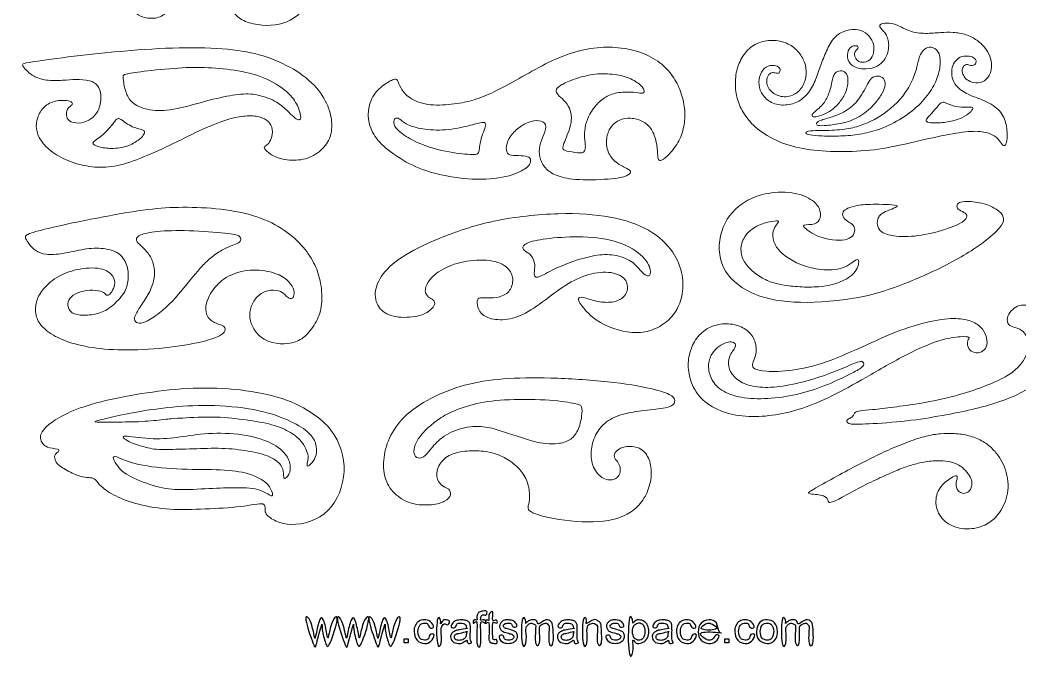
# Model space of a CAD drawing. Header units: millimetres. Extents: x -99 to 98, y -108 to 87.
# Drawn here: x -96 to 30.9, y -107.5 to -26.4 of the extents above; entities that cross this region are included whole.
import ezdxf

# ---------------------------------------------------------------- set-up
doc = ezdxf.new("R2010")
doc.units = ezdxf.units.MM
doc.header["$MEASUREMENT"] = 0
doc.layers.add('Layer 1', color=7, linetype='Continuous')

msp = doc.modelspace()

# ---------------------------------------------------------------- linework, layer by layer
at = {"color": 5}
for points in [[(-47.28, -105.49), (-47.28, -104.96), (-46.75, -104.96), (-46.75, -105.49)], [(-6.58, -105.49), (-6.58, -104.96), (-6.05, -104.96), (-6.05, -105.49)]]:
    msp.add_lwpolyline(points, close=True, dxfattribs=at)
for points in [[(-38.03, -105.49), (-38.12, -104.81), (-37.84, -102.09), (-38.56, -103.36), (-38.54, -102.37), (-37.89, -102.73), (-38.07, -102.28), (-38, -101.86), (-37.8, -101.52), (-37.24, -101.45), (-36.65, -101.35), (-36.83, -102.09), (-37.12, -101.84), (-37.52, -101.95), (-37.51, -102.33), (-37.73, -102.72), (-36.85, -102.38), (-36.83, -103.36), (-37.78, -102.09), (-37.31, -106.17), (-37.94, -106.17), (-38.03, -105.49)], [(-35.55, -105.06), (-35.48, -105.14), (-35.37, -105.63), (-35.84, -105.52), (-36.29, -105.52), (-36.48, -105.19), (-36.55, -105.08), (-36.39, -102.38), (-36.96, -103.29), (-36.98, -102.36), (-36.34, -102.84), (-36.73, -101.85), (-35.8, -101.16), (-36.24, -103.03), (-35.4, -102.31), (-35.42, -103.31), (-36.19, -102.35), (-35.99, -105.2), (-36.02, -104.87), (-35.95, -105.09), (-35.77, -105.13), (-35.61, -104.97), (-35.55, -105.06)], [(-58.85, -105.49), (-59.12, -104.77), (-60.16, -101.74), (-59.17, -102.32), (-58.68, -104.55), (-58.6, -105.03), (-58.54, -104.66), (-58, -102.18), (-57.49, -102.19), (-57.02, -104.64), (-56.94, -104.96), (-56.87, -104.57), (-56.38, -102.32), (-55.37, -101.72), (-56.87, -106.37), (-57.22, -105.74), (-57.8, -103.61), (-57.57, -102.5), (-58.51, -106.04), (-58.57, -106.21), (-58.85, -105.49)], [(-54.85, -105.49), (-55.12, -104.77), (-56.16, -101.74), (-55.17, -102.32), (-54.68, -104.55), (-54.6, -105.03), (-54.54, -104.66), (-54, -102.18), (-53.49, -102.19), (-53.02, -104.64), (-52.94, -104.96), (-52.87, -104.57), (-52.38, -102.32), (-51.37, -101.72), (-52.87, -106.37), (-53.22, -105.74), (-53.8, -103.61), (-53.57, -102.5), (-54.51, -106.04), (-54.57, -106.21), (-54.85, -105.49)], [(-50.85, -105.49), (-51.12, -104.77), (-52.16, -101.74), (-51.17, -102.32), (-50.68, -104.55), (-50.6, -105.03), (-50.54, -104.66), (-50, -102.18), (-49.49, -102.19), (-49.02, -104.64), (-48.94, -104.96), (-48.87, -104.57), (-48.38, -102.32), (-47.37, -101.72), (-48.87, -106.37), (-49.22, -105.74), (-49.8, -103.61), (-49.57, -102.5), (-50.51, -106.04), (-50.57, -106.21), (-50.85, -105.49)], [(-43.96, -104.43), (-43.81, -104.3), (-43.22, -104.32), (-43.87, -105.42), (-44.6, -105.62), (-45.79, -105.33), (-46.08, -103.96), (-45.92, -103.22), (-45.4, -102.65), (-44.73, -102.5), (-43.89, -102.66), (-43.31, -103.62), (-44.16, -103.65), (-44.21, -103.02), (-44.63, -102.91), (-45.36, -103.1), (-45.61, -104.04), (-45.35, -104.99), (-44.69, -105.18), (-44.1, -105.07), (-44.1, -104.55), (-43.96, -104.43)], [(-43.06, -105.49), (-43.19, -104.81), (-43.17, -101.63), (-42.49, -102.67), (-42.79, -103.29), (-42.28, -102.51), (-42.14, -102.56), (-41.33, -102.57), (-41.69, -103.35), (-42.08, -102.96), (-42.33, -103.13), (-42.52, -103.41), (-42.64, -103.71), (-42.41, -105.71), (-42.94, -106.17), (-43.06, -105.49)], [(-39.33, -105.13), (-39.41, -105.11), (-39.88, -105.55), (-40.3, -105.56), (-41.23, -105.43), (-41.43, -104.64), (-41.3, -104.33), (-41.04, -104.05), (-40.65, -103.87), (-40.44, -103.87), (-39.07, -103.61), (-39.42, -103.64), (-39.38, -103.05), (-40.06, -102.93), (-40.69, -102.98), (-40.68, -103.64), (-41.52, -103.54), (-41.07, -102.86), (-40.72, -102.63), (-39.99, -102.51), (-39.35, -102.63), (-39, -102.84), (-38.87, -103.19), (-38.87, -103.6), (-38.86, -104.21), (-38.93, -105.26), (-38.51, -105.51), (-39.39, -105.63), (-39.25, -105.14), (-39.33, -105.13)], [(-35.23, -104.62), (-35.17, -104.45), (-34.6, -104.44), (-34.66, -105.07), (-33.98, -105.16), (-33.46, -105.05), (-33.31, -104.68), (-33.44, -104.41), (-33.94, -104.28), (-34.84, -104.05), (-35.05, -103.78), (-35.21, -103.35), (-35.09, -103.03), (-34.82, -102.71), (-34.56, -102.59), (-34.15, -102.52), (-33.46, -102.63), (-33.15, -102.85), (-32.77, -103.46), (-33.6, -103.55), (-33.55, -103), (-34.08, -102.93), (-34.61, -103.05), (-34.7, -103.35), (-34.65, -103.49), (-34.47, -103.62), (-34.09, -103.69), (-33.19, -103.99), (-32.99, -104.17), (-32.82, -104.62), (-32.97, -105.1), (-33.41, -105.46), (-33.95, -105.57), (-34.95, -105.47), (-35.29, -104.79), (-35.23, -104.62)], [(-32.29, -105.49), (-32.42, -104.81), (-32.41, -101.63), (-31.69, -102.68), (-31.99, -103.23), (-31.49, -102.6), (-31.03, -102.53), (-30.34, -102.56), (-30.37, -103.38), (-29.2, -102.27), (-28.51, -102.85), (-28.4, -103.06), (-28.22, -105.98), (-29.05, -105.94), (-28.82, -103.2), (-28.9, -103.36), (-29.08, -103.01), (-29.31, -102.93), (-29.95, -103.16), (-30.18, -103.48), (-29.91, -105.87), (-30.77, -105.98), (-30.52, -103.15), (-30.65, -103.21), (-31.1, -102.9), (-31.49, -103.07), (-31.77, -103.43), (-31.86, -103.71), (-31.64, -105.71), (-32.17, -106.17), (-32.29, -105.49)], [(-25.76, -105.13), (-25.84, -105.11), (-26.32, -105.55), (-26.74, -105.56), (-27.67, -105.43), (-27.86, -104.64), (-27.74, -104.33), (-27.47, -104.05), (-27.08, -103.87), (-26.87, -103.87), (-25.5, -103.61), (-25.85, -103.64), (-25.81, -103.05), (-26.5, -102.93), (-27.12, -102.98), (-27.12, -103.64), (-27.95, -103.54), (-27.51, -102.86), (-27.15, -102.63), (-26.42, -102.51), (-25.79, -102.63), (-25.44, -102.84), (-25.31, -103.19), (-25.31, -103.6), (-25.29, -104.21), (-25.36, -105.26), (-24.94, -105.51), (-25.83, -105.63), (-25.68, -105.14), (-25.76, -105.13)], [(-24.56, -105.49), (-24.69, -104.81), (-24.69, -101.63), (-23.9, -102.68), (-24.46, -103.26), (-23, -102.34), (-22.78, -102.68), (-22.36, -102.82), (-22.24, -103.35), (-22.29, -103.28), (-22.07, -105.94), (-22.9, -105.92), (-22.68, -103.31), (-22.75, -103.36), (-22.99, -103.05), (-23.26, -102.94), (-23.93, -103.11), (-24.15, -103.68), (-23.9, -105.72), (-24.43, -106.17), (-24.56, -105.49)], [(-21.67, -104.62), (-21.61, -104.45), (-21.03, -104.44), (-21.09, -105.07), (-20.41, -105.16), (-19.9, -105.05), (-19.74, -104.68), (-19.87, -104.41), (-20.37, -104.28), (-21.28, -104.05), (-21.48, -103.78), (-21.64, -103.35), (-21.52, -103.03), (-21.26, -102.71), (-20.99, -102.59), (-20.58, -102.52), (-19.89, -102.63), (-19.58, -102.85), (-19.2, -103.46), (-20.03, -103.55), (-19.98, -103), (-20.51, -102.93), (-21.04, -103.05), (-21.14, -103.35), (-21.09, -103.49), (-20.9, -103.62), (-20.52, -103.69), (-19.62, -103.99), (-19.42, -104.17), (-19.25, -104.62), (-19.4, -105.1), (-19.84, -105.46), (-20.39, -105.57), (-21.39, -105.47), (-21.73, -104.79), (-21.67, -104.62)], [(-18.73, -106.6), (-18.86, -105.68), (-18.85, -101.22), (-18.09, -102.81), (-18.41, -103.12), (-17.89, -102.6), (-17.48, -102.51), (-16.75, -102.68), (-16.32, -103.24), (-16.17, -104), (-16.34, -104.87), (-16.8, -105.41), (-17.53, -105.55), (-17.92, -105.61), (-18.37, -104.68), (-18.06, -106.75), (-18.59, -107.52), (-18.73, -106.6)], [(-13.74, -105.13), (-13.82, -105.11), (-14.29, -105.55), (-14.71, -105.56), (-15.64, -105.43), (-15.84, -104.64), (-15.71, -104.33), (-15.44, -104.05), (-15.06, -103.87), (-14.85, -103.87), (-13.48, -103.61), (-13.83, -103.64), (-13.79, -103.05), (-14.47, -102.93), (-15.1, -102.98), (-15.09, -103.64), (-15.93, -103.54), (-15.48, -102.86), (-15.13, -102.63), (-14.4, -102.51), (-13.76, -102.63), (-13.41, -102.84), (-13.28, -103.19), (-13.28, -103.6), (-13.27, -104.21), (-13.34, -105.26), (-12.92, -105.51), (-13.8, -105.63), (-13.66, -105.14), (-13.74, -105.13)], [(-10.65, -104.43), (-10.51, -104.3), (-9.92, -104.32), (-10.57, -105.42), (-11.3, -105.62), (-12.49, -105.33), (-12.78, -103.96), (-12.62, -103.22), (-12.1, -102.65), (-11.43, -102.5), (-10.59, -102.66), (-10, -103.62), (-10.86, -103.65), (-10.9, -103.02), (-11.32, -102.91), (-12.06, -103.1), (-12.3, -104.04), (-12.05, -104.99), (-11.39, -105.18), (-10.79, -105.07), (-10.8, -104.55), (-10.65, -104.43)], [(-7.76, -104.53), (-7.61, -104.42), (-7.06, -104.44), (-7.71, -105.43), (-8.52, -105.62), (-9.7, -105.3), (-10.09, -104.07), (-9.68, -102.81), (-8.63, -102.45), (-7.45, -102.71), (-7.44, -104.35), (-6.48, -104.18), (-10.33, -103.94), (-9.05, -105.06), (-8.57, -105.16), (-8, -105.08), (-7.92, -104.63), (-7.76, -104.53)], [(-3.26, -104.43), (-3.11, -104.3), (-2.52, -104.32), (-3.17, -105.42), (-3.9, -105.62), (-5.09, -105.33), (-5.38, -103.96), (-5.22, -103.22), (-4.7, -102.65), (-4.03, -102.5), (-3.19, -102.66), (-2.61, -103.62), (-3.47, -103.65), (-3.51, -103.02), (-3.93, -102.91), (-4.67, -103.1), (-4.91, -104.04), (-4.65, -104.99), (-3.99, -105.18), (-3.4, -105.07), (-3.4, -104.55), (-3.26, -104.43)], [(-2.56, -104.04), (-2.53, -103.6), (-2.2, -102.66), (-1.24, -102.47), (-0.11, -102.77), (0.2, -104.07), (0, -104.92), (-0.53, -105.42), (-1.09, -105.63), (-2.35, -105.3), (-2.58, -104.48), (-2.56, -104.04)], [(0.69, -105.49), (0.57, -104.81), (0.58, -101.63), (1.3, -102.68), (0.99, -103.23), (1.5, -102.6), (1.96, -102.53), (2.65, -102.56), (2.61, -103.38), (3.79, -102.27), (4.48, -102.85), (4.59, -103.06), (4.77, -105.98), (3.94, -105.94), (4.17, -103.2), (4.08, -103.36), (3.91, -103.01), (3.68, -102.93), (3.04, -103.16), (2.8, -103.48), (3.07, -105.87), (2.22, -105.98), (2.47, -103.15), (2.34, -103.21), (1.89, -102.9), (1.49, -103.07), (1.22, -103.43), (1.12, -103.71), (1.34, -105.71), (0.82, -106.17), (0.69, -105.49)], [(-39.35, -104.04), (-39.5, -104.07), (-40.32, -104.29), (-40.66, -104.31), (-40.84, -104.48), (-40.93, -104.65), (-40.82, -105.09), (-40.3, -105.19), (-39.73, -105.07), (-39.35, -104.74), (-39.42, -104.14), (-39.2, -104.02), (-39.35, -104.04)], [(-25.79, -104.04), (-25.94, -104.07), (-26.75, -104.29), (-27.09, -104.31), (-27.27, -104.48), (-27.36, -104.65), (-27.25, -105.09), (-26.74, -105.19), (-26.16, -105.07), (-25.78, -104.74), (-25.85, -104.14), (-25.64, -104.02), (-25.79, -104.04)], [(-18.29, -104.07), (-18.29, -104.38), (-18.11, -104.97), (-17.5, -105.2), (-16.89, -104.99), (-16.61, -104.01), (-16.9, -103.08), (-17.46, -102.86), (-18.12, -103.1), (-18.29, -103.76), (-18.29, -104.07)], [(-13.76, -104.04), (-13.91, -104.07), (-14.73, -104.29), (-15.07, -104.31), (-15.25, -104.48), (-15.34, -104.65), (-15.23, -105.09), (-14.71, -105.19), (-14.14, -105.07), (-13.76, -104.74), (-13.83, -104.14), (-13.61, -104.02), (-13.76, -104.04)], [(-9.45, -103.75), (-9.12, -103.89), (-7.11, -103.87), (-8.01, -103.15), (-8.6, -102.89), (-9.1, -103.07), (-9.78, -103.62), (-9.45, -103.75)], [(-2.08, -104.04), (-2.08, -104.36), (-1.91, -104.98), (-1.2, -105.2), (-0.54, -105), (-0.28, -104), (-0.54, -103.12), (-1.2, -102.88), (-1.91, -103.11), (-2.08, -103.73), (-2.08, -104.04)]]:
    msp.add_open_spline(points, degree=3, dxfattribs=at)
at = {"layer": 'Layer 1', "color": 5, "lineweight": 9}
for points, knots in [([(-61.32, -26.21), (-59.71, -25.22), (-58.16, -22.26), (-59.05, -18.13), (-60.88, -16.23), (-63.56, -15.07), (-68.15, -14.72), (-72.83, -15.35), (-81.7, -15.82), (-89.56, -15.71), (-94.86, -15.32), (-95.94, -15.29), (-96.08, -15.73), (-95.25, -17.01), (-93.69, -18.42), (-90.98, -19.36), (-87.99, -19.75), (-85.3, -19.42), (-84.3, -19.28), (-83.33, -19.78), (-83.08, -20.56), (-83.39, -21.39), (-84.22, -21.75), (-85.38, -21.75), (-86.49, -21.69), (-86.77, -21.75), (-86.74, -22.3), (-85.88, -23.41), (-84.55, -24.13), (-82.86, -24.49), (-82.19, -24.6), (-81.58, -25.29), (-80.89, -26.04), (-78.76, -26.37), (-77.29, -25.52), (-77.15, -24.46), (-77.54, -24.05), (-77.98, -24.05), (-78.45, -23.6), (-78.51, -22.63), (-77.73, -21.78), (-76.15, -21.66), (-74.77, -22.41), (-74.05, -23.33), (-73.96, -23.88), (-73.52, -23.8), (-72.77, -23.6), (-71.52, -23.55), (-69.89, -24.13), (-68.86, -25.68), (-67.6, -26.68), (-64.46, -27.36), (-62.4, -26.88), (-61.32, -26.21)], [0.0178571, 0.0178571, 0.0178571, 0.0178571, 0.0714286, 0.1071429, 0.125, 0.1428571, 0.1607143, 0.1785714, 0.1964286, 0.2142857, 0.2321429, 0.25, 0.2678571, 0.2857143, 0.3035714, 0.3214286, 0.3392857, 0.3571429, 0.375, 0.3928571, 0.4107143, 0.4285714, 0.4464286, 0.4642857, 0.4821429, 0.5, 0.5178571, 0.5357143, 0.5535714, 0.5714286, 0.5892857, 0.6071429, 0.625, 0.6428571, 0.6607143, 0.6785714, 0.6964286, 0.7142857, 0.7321429, 0.75, 0.7678571, 0.7857143, 0.8035714, 0.8214286, 0.8392857, 0.8571429, 0.875, 0.8928571, 0.9107143, 0.9285714, 0.9464286, 0.9642857, 1, 1, 1, 1]), ([(13.47, -42.73), (14.91, -42.5), (17.64, -41.84), (22.09, -40.85), (25.18, -40.44), (27.07, -40.72), (28.18, -41.5), (28.66, -42.36), (28.96, -42.42), (29.28, -41.96), (29.28, -39.9), (28.64, -38.09), (26.85, -36.73), (24.4, -36.01), (22.93, -35.02), (22.28, -34.01), (22.18, -32.9), (22.36, -31.99), (23.07, -31.17), (23.98, -30.93), (24.91, -31.07), (25.3, -31.44), (25.35, -31.81), (25.14, -32.18), (24.64, -32.23), (24.07, -31.96), (23.59, -32.37), (23.52, -33), (23.81, -33.79), (24.81, -34.53), (26.45, -34.28), (27.2, -33.2), (27.34, -32.2), (27.15, -30.99), (26.45, -29.85), (25.47, -28.96), (24.09, -28.2), (22.37, -27.95), (20.85, -27.99), (18.96, -28.2), (16.8, -27.93), (15.28, -26.96), (13.93, -26.74), (13.04, -26.96), (13.09, -27.41), (13.62, -27.86), (13.94, -28.33), (14.2, -29.01), (14.26, -29.8), (14.09, -30.8), (13.52, -31.79), (12.55, -32.48), (10.97, -32.76), (9.37, -32.25), (8.88, -31.12), (9.13, -30.02), (9.83, -29.62), (10.39, -29.72), (10.34, -30.07), (9.93, -30.36), (9.75, -31.14), (10.56, -31.87), (11.71, -31.75), (12.33, -30.86), (12.42, -29.74), (12.01, -28.69), (11.07, -27.77), (9.66, -27.55), (8.12, -27.9), (6.85, -29.09), (6.01, -31.09), (5.31, -32.93), (4.66, -34.88), (3.44, -36.45), (1.88, -37.23), (-0.09, -37.28), (-1.6, -36.34), (-2.3, -34.98), (-2.25, -33.64), (-1.65, -32.44), (-0.5, -32.07), (0.34, -32.36), (0.5, -32.82), (0.29, -33.28), (-0.34, -33.09), (-0.74, -33.09), (-1.25, -33.58), (-1.29, -34.69), (-0.66, -35.7), (0.93, -36.37), (2.69, -35.79), (3.61, -34.44), (3.85, -32.9), (3.5, -31.42), (2.42, -29.96), (0.94, -29.13), (-1.02, -28.88), (-3.04, -29.5), (-4.36, -30.96), (-5.17, -32.81), (-5.31, -35.01), (-4.92, -36.96), (-3.88, -38.85), (-2.09, -40.71), (1.13, -42.35), (5.79, -43.26), (10.59, -43.18), (13.47, -42.73)], [0.0091743, 0.0091743, 0.0091743, 0.0091743, 0.0183486, 0.0275229, 0.0366972, 0.0458716, 0.0550459, 0.0642202, 0.0733945, 0.0825688, 0.0917431, 0.1009174, 0.1100917, 0.1192661, 0.1284404, 0.1376147, 0.146789, 0.1559633, 0.1651376, 0.1743119, 0.1834862, 0.1926606, 0.2018349, 0.2110092, 0.2201835, 0.2293578, 0.2385321, 0.2477064, 0.2568807, 0.2752294, 0.2844037, 0.293578, 0.3027523, 0.3119266, 0.3211009, 0.3302752, 0.3394495, 0.3486239, 0.3577982, 0.3669725, 0.3761468, 0.3853211, 0.3944954, 0.4036697, 0.412844, 0.4220183, 0.4311927, 0.440367, 0.4495413, 0.4587156, 0.4678899, 0.4770642, 0.4862385, 0.4954128, 0.5045872, 0.5137615, 0.5229358, 0.5321101, 0.5412844, 0.5504587, 0.5688073, 0.5779817, 0.587156, 0.5963303, 0.6055046, 0.6146789, 0.6238532, 0.6330275, 0.6422018, 0.6513761, 0.6605505, 0.6697248, 0.6788991, 0.6880734, 0.6972477, 0.706422, 0.7155963, 0.7247706, 0.733945, 0.7431193, 0.7522936, 0.7614679, 0.7706422, 0.7798165, 0.7889908, 0.7981651, 0.8073394, 0.8165138, 0.8256881, 0.8348624, 0.8440367, 0.853211, 0.8623853, 0.8715596, 0.8807339, 0.8899083, 0.8990826, 0.9082569, 0.9174312, 0.9266055, 0.9357798, 0.9449541, 0.9541284, 0.9633028, 0.9724771, 0.9816514, 1, 1, 1, 1]), ([(-65.18, -30.98), (-66.54, -30.56), (-69.35, -30.03), (-75.64, -29.84), (-82.98, -30.34), (-89.23, -31), (-95.05, -31.8), (-95.73, -31.97), (-95.71, -32.31), (-95.05, -32.97), (-94.41, -33.56), (-92.8, -34.16), (-90.5, -34.09), (-88.99, -33.92), (-87.07, -34.05), (-86.07, -34.66), (-85.69, -35.93), (-85.8, -37.16), (-86.2, -38.3), (-87.28, -39.22), (-88.55, -39.62), (-89.97, -39.28), (-90.16, -38.52), (-90.09, -37.78), (-89.76, -37.44), (-89.37, -37.22), (-89.35, -36.89), (-89.95, -36.61), (-91.53, -36.59), (-93.04, -37.33), (-93.89, -38.81), (-94.05, -40.23), (-93.51, -41.71), (-92.06, -43.22), (-89.71, -44.49), (-86.84, -45.17), (-84.12, -45.14), (-80.95, -44.11), (-76.93, -42.31), (-73.32, -40.46), (-69.47, -38.88), (-67.4, -38.54), (-65.55, -38.62), (-64.43, -39.26), (-63.88, -40.28), (-64.09, -41.55), (-64.6, -42.26), (-65.03, -42.5), (-65.07, -42.69), (-64.41, -43.43), (-62.82, -44.17), (-60.3, -44.32), (-58.21, -43.45), (-56.67, -41.73), (-56.36, -39.86), (-56.66, -37.74), (-58.64, -34.03), (-62.45, -31.83), (-65.18, -30.98)], [0.0172414, 0.0172414, 0.0172414, 0.0172414, 0.0344828, 0.0517241, 0.0689655, 0.0862069, 0.1034483, 0.1206897, 0.137931, 0.1551724, 0.1724138, 0.1896552, 0.2068966, 0.2241379, 0.2413793, 0.2586207, 0.2758621, 0.2931034, 0.3103448, 0.3275862, 0.3448276, 0.362069, 0.3793103, 0.3965517, 0.4137931, 0.4310345, 0.4482759, 0.4655172, 0.4827586, 0.5, 0.5172414, 0.5344828, 0.5517241, 0.5689655, 0.5862069, 0.6034483, 0.6206897, 0.637931, 0.6551724, 0.6724138, 0.6896552, 0.7068966, 0.7241379, 0.7413793, 0.7586207, 0.7758621, 0.7931034, 0.8103448, 0.8275862, 0.8448276, 0.862069, 0.8793103, 0.8965517, 0.9137931, 0.9310345, 0.9482759, 0.9655172, 1, 1, 1, 1]), ([(-33.44, -34.27), (-35.44, -35.38), (-37.83, -36.55), (-41.16, -37.17), (-44.43, -37.33), (-46.79, -36.31), (-47.77, -35.07), (-48.14, -33.9), (-48.46, -33.86), (-49.86, -34.56), (-51.38, -36), (-52.03, -38.34), (-51.45, -40.74), (-49.86, -42.63), (-46.58, -44.84), (-43.36, -45.99), (-38.6, -46.83), (-33.98, -46.41), (-31.69, -45.26), (-31.23, -44.61), (-31.18, -43.88), (-32.02, -43.63), (-33.51, -43.65), (-34.24, -43.44), (-34.4, -42.44), (-33.86, -41.11), (-32.58, -39.9), (-31.13, -39.2), (-29.81, -39.13), (-29.04, -39.83), (-29.76, -41.37), (-30.2, -42.74), (-30.06, -44.14), (-29.32, -45.4), (-27.89, -46.27), (-25.49, -46.8), (-20.36, -46.62), (-18.7, -46.13), (-18.38, -45.59), (-19.17, -45.19), (-20.59, -44.48), (-21.6, -43.01), (-21.64, -41.16), (-21.03, -39.88), (-19.96, -39.01), (-18.56, -38.78), (-16.94, -39.19), (-15.81, -40.18), (-15.19, -41.95), (-15.09, -43.51), (-15.06, -44.24), (-14.6, -44.31), (-13.69, -43.58), (-12.26, -41.81), (-11.66, -39.66), (-11.59, -37.66), (-12.1, -35.49), (-13.11, -33.49), (-14.66, -31.78), (-17.2, -30.42), (-20.06, -29.84), (-23.11, -29.85), (-27.84, -30.97), (-31.45, -33.15), (-33.44, -34.27)], [0, 0, 0, 0, 0.03125, 0.046875, 0.0625, 0.078125, 0.09375, 0.109375, 0.125, 0.140625, 0.15625, 0.171875, 0.1875, 0.203125, 0.21875, 0.234375, 0.25, 0.265625, 0.28125, 0.296875, 0.3125, 0.328125, 0.34375, 0.359375, 0.375, 0.390625, 0.40625, 0.421875, 0.4375, 0.453125, 0.46875, 0.484375, 0.5, 0.515625, 0.53125, 0.546875, 0.5625, 0.578125, 0.59375, 0.609375, 0.625, 0.640625, 0.65625, 0.671875, 0.6875, 0.703125, 0.71875, 0.734375, 0.75, 0.765625, 0.78125, 0.796875, 0.8125, 0.828125, 0.84375, 0.859375, 0.875, 0.890625, 0.90625, 0.921875, 0.9375, 0.953125, 0.96875, 1, 1, 1, 1]), ([(13.68, -38.26), (12.57, -39.05), (10.83, -39.89), (8.18, -40.42), (5.13, -40.45), (3.91, -40.48), (3.64, -40.75), (3.88, -40.99), (5.1, -41.13), (7.55, -41.19), (9.98, -41.05), (12.3, -40.59), (14.87, -39.59), (17.61, -37.79), (19.42, -35.74), (20.52, -33.71), (20.86, -31.82), (20.61, -30.28), (19.25, -29.56), (18.28, -30.5), (17.99, -31.59), (17.67, -33.12), (16.39, -35.94), (14.79, -37.47), (13.68, -38.26)], [0, 0, 0, 0, 0.08, 0.12, 0.16, 0.2, 0.24, 0.28, 0.32, 0.36, 0.4, 0.44, 0.48, 0.52, 0.56, 0.6, 0.64, 0.68, 0.72, 0.8, 0.84, 0.88, 0.92, 1, 1, 1, 1]), ([(-72.15, -32.49), (-73.38, -32.43), (-75.69, -32.43), (-80.78, -32.97), (-82.89, -33.31), (-82.94, -33.48), (-82.92, -34.24), (-82.54, -36), (-81.62, -37.22), (-79.36, -38.03), (-76.29, -37.84), (-71.8, -36.5), (-68.52, -35.83), (-66.19, -35.72), (-63.54, -36.65), (-62.06, -37.94), (-61.26, -38.81), (-60.66, -39.21), (-60.29, -38.98), (-60.62, -37.54), (-61.63, -35.8), (-65.52, -33.1), (-69.69, -32.6), (-72.15, -32.49)], [0.0434783, 0.0434783, 0.0434783, 0.0434783, 0.0869565, 0.1304348, 0.173913, 0.2173913, 0.2608696, 0.3043478, 0.3478261, 0.3913043, 0.4347826, 0.4782609, 0.5217391, 0.5652174, 0.6086957, 0.6521739, 0.6956522, 0.7391304, 0.7826087, 0.826087, 0.8695652, 0.9130435, 1, 1, 1, 1]), ([(6.45, -36.17), (6.22, -36.64), (5.81, -37.29), (4.88, -38.02), (4.44, -38.41), (4.55, -38.78), (5.32, -38.68), (6.78, -38.09), (7.87, -37.09), (8.79, -35.76), (9.09, -34.44), (9.07, -33.38), (8.48, -32.8), (7.7, -32.89), (7.15, -33.45), (6.94, -34.92), (6.67, -35.7), (6.45, -36.17)], [0, 0, 0, 0, 0.117647, 0.176471, 0.235294, 0.294118, 0.352941, 0.411765, 0.470588, 0.529412, 0.588235, 0.647059, 0.705882, 0.764706, 0.823529, 0.882353, 1, 1, 1, 1]), ([(-23.03, -37.39), (-22.7, -36.98), (-21.94, -36.24), (-20.32, -35.57), (-18.36, -35.54), (-17.26, -35.73), (-16.82, -35.75), (-16.77, -35.33), (-17.1, -34.75), (-18.61, -33.7), (-20.83, -33.23), (-23.3, -33.21), (-26.01, -33.98), (-27.57, -34.77), (-27.99, -35.19), (-27.99, -35.75), (-27.2, -36.38), (-26.36, -37.29), (-25.98, -38.5), (-26.1, -39.76), (-26.57, -41.05), (-27.03, -42.12), (-27.22, -42.8), (-26.85, -43.05), (-25.08, -43.31), (-24.35, -43.29), (-24.23, -42.51), (-24.39, -41.44), (-24.39, -39.66), (-23.7, -38.21), (-23.03, -37.39)], [0.0333333, 0.0333333, 0.0333333, 0.0333333, 0.0666667, 0.1, 0.1333333, 0.1666667, 0.2, 0.2333333, 0.2666667, 0.3, 0.3333333, 0.3666667, 0.4, 0.4333333, 0.4666667, 0.5, 0.5333333, 0.5666667, 0.6, 0.6333333, 0.6666667, 0.7, 0.7333333, 0.7666667, 0.8, 0.8333333, 0.8666667, 0.9, 0.9333333, 1, 1, 1, 1]), ([(10.23, -36.69), (9.72, -37.32), (8.89, -37.93), (7.41, -38.66), (5.49, -39.13), (4.96, -39.52), (5.15, -39.86), (6.23, -39.84), (8.3, -39.59), (10.44, -38.87), (12.49, -37.17), (13.5, -35.59), (13.89, -34.65), (13.64, -33.74), (12.85, -33.45), (11.99, -33.73), (11.43, -34.79), (10.74, -36.06), (10.23, -36.69)], [0, 0, 0, 0, 0.111111, 0.166667, 0.222222, 0.277778, 0.333333, 0.388889, 0.444444, 0.5, 0.555556, 0.611111, 0.666667, 0.722222, 0.777778, 0.833333, 0.888889, 1, 1, 1, 1]), ([(19.3, -38.69), (19.13, -38.86), (18.9, -39.1), (19.02, -39.4), (20.05, -39.53), (21.98, -39.39), (23.61, -38.86), (24.64, -38.14), (25, -37.61), (24.79, -37.45), (24.36, -37.51), (22.63, -37.48), (21.53, -36.94), (20.99, -36.76), (20.39, -37.44), (19.63, -38.33), (19.3, -38.69)], [0.0625, 0.0625, 0.0625, 0.0625, 0.125, 0.1875, 0.25, 0.3125, 0.375, 0.4375, 0.5, 0.5625, 0.625, 0.6875, 0.75, 0.8125, 0.875, 1, 1, 1, 1]), ([(-84.61, -40.06), (-84.81, -40.28), (-85.42, -40.99), (-86.45, -41.69), (-86.77, -41.91), (-86.81, -42.23), (-85.99, -42.57), (-84.21, -42.83), (-82.11, -42.42), (-80.74, -41.52), (-80.21, -40.87), (-80.19, -40.48), (-80.58, -40.32), (-81.33, -40.16), (-82.19, -39.78), (-82.96, -39.21), (-83.43, -38.91), (-83.73, -38.91), (-84.32, -39.71), (-84.23, -39.61), (-84.61, -40.06)], [0, 0, 0, 0, 0.052632, 0.105263, 0.157895, 0.210526, 0.263158, 0.315789, 0.368421, 0.421053, 0.473684, 0.526316, 0.578947, 0.631579, 0.684211, 0.736842, 0.789474, 0.842105, 0.894737, 1, 1, 1, 1]), ([(-42.02, -43.07), (-40.75, -43.33), (-39.19, -43.49), (-37.93, -43.55), (-37.72, -42.98), (-37.67, -42.1), (-37.32, -40.86), (-36.9, -39.93), (-36.9, -39.44), (-37.48, -39.35), (-39.13, -39.93), (-42.5, -40.51), (-45.39, -40.25), (-47.17, -39.63), (-47.91, -38.83), (-48.5, -38.84), (-48.65, -39.41), (-48.32, -40.33), (-45.59, -42.21), (-43.3, -42.81), (-42.02, -43.07)], [0, 0, 0, 0, 0.1, 0.15, 0.2, 0.25, 0.3, 0.35, 0.4, 0.45, 0.5, 0.55, 0.6, 0.65, 0.7, 0.75, 0.8, 0.85, 0.9, 1, 1, 1, 1]), ([(3.41, -52.56), (3.36, -52.33), (4.64, -52.54), (5.55, -51.85), (5.64, -50.65), (4.88, -49.33), (2.13, -48.1), (-1.73, -48.39), (-4.71, -49.67), (-7.22, -52.4), (-7.59, -57.58), (-3.05, -62.16), (4.11, -62.69), (13.16, -61.2), (21.18, -57.91), (26.56, -54.59), (28.55, -52.63), (28.95, -51.67), (28.51, -50.7), (26.36, -49.61), (24, -49.4), (23.11, -49.53), (22.78, -50.03), (23.07, -50.56), (24.1, -50.92), (24.23, -51.45), (23.57, -52.24), (20.07, -53.49), (16.64, -54.04), (13.57, -53.72), (12.76, -52.74), (12.73, -51.68), (13.41, -50.71), (16.51, -49.9), (12.27, -49.76), (10.12, -49.92), (8.96, -50.31), (8.36, -50.75), (8.35, -51.38), (8.98, -52.01), (9.67, -52.3), (10.02, -52.99), (9.75, -53.91), (8.73, -54.39), (7.22, -54.38), (4.97, -53.93), (3.47, -52.79), (3.41, -52.56)], [0.666667, 0.666667, 0.666667, 0.666667, 0.686275, 0.705882, 0.72549, 0.745098, 0.764706, 0.784314, 0.803922, 0.843137, 0.882353, 0.921569, 1, 1.019608, 1.039216, 1.058824, 1.078431, 1.098039, 1.117647, 1.137255, 1.156863, 1.176471, 1.196078, 1.215686, 1.235294, 1.254902, 1.27451, 1.294118, 1.313725, 1.333333, 1.352941, 1.372549, 1.392157, 1.411765, 1.431373, 1.45098, 1.470588, 1.490196, 1.509804, 1.529412, 1.54902, 1.568627, 1.588235, 1.607843, 1.627451, 1.647059, 1.666667, 1.666667, 1.666667, 1.666667]), ([(-75.92, -50.2), (-77.41, -50.23), (-80.1, -50.44), (-86.15, -51.51), (-92.72, -52.88), (-94.77, -53.49), (-95.36, -53.77), (-95.36, -54.15), (-94.92, -54.81), (-94.11, -55.77), (-92.83, -56.24), (-90.7, -56.15), (-87.81, -55.42), (-85.43, -55.31), (-83.18, -55.97), (-82.31, -57.74), (-82.24, -59.4), (-82.63, -61.06), (-84.45, -62.9), (-85.9, -63.72), (-88.04, -63.99), (-89.58, -63.7), (-90.06, -62.67), (-89.83, -61.72), (-88.77, -60.97), (-87.15, -60.65), (-85.63, -60.79), (-85.18, -61.22), (-84.9, -61.49), (-84.38, -60.97), (-83.93, -60.04), (-84.04, -58.97), (-85.52, -57.74), (-88.93, -57.97), (-91.47, -58.99), (-93.36, -60.74), (-94.04, -62.24), (-94.13, -63.74), (-93.54, -65.17), (-91.68, -66.65), (-88.77, -67.72), (-84.97, -68.33), (-79.81, -68.33), (-74.11, -67.6), (-71.27, -66.83), (-70.07, -66.17), (-69.93, -65.58), (-70.22, -65.15), (-71.34, -64.97), (-72.5, -63.95), (-72.5, -62.38), (-71.59, -60.54), (-69.77, -58.81), (-66.82, -57.95), (-63.73, -58.4), (-62.02, -59.36), (-61.27, -60.51), (-61.18, -61.42), (-61.54, -61.9), (-62.18, -61.6), (-62.48, -61.11), (-63.43, -60.65), (-64.95, -60.74), (-66.23, -61.73), (-67.12, -63.63), (-66.65, -65.59), (-64.56, -67.54), (-61.48, -67.72), (-59.52, -66.42), (-58.16, -64.4), (-57.59, -62.33), (-57.84, -59.41), (-58.91, -56.53), (-61.43, -53.38), (-67.54, -50.51), (-72.93, -50.14), (-75.92, -50.2)], [0.0126582, 0.0126582, 0.0126582, 0.0126582, 0.0253165, 0.0379747, 0.0506329, 0.0632911, 0.0759494, 0.0886076, 0.1012658, 0.1139241, 0.1265823, 0.1392405, 0.1518987, 0.164557, 0.1772152, 0.1898734, 0.2025316, 0.2151899, 0.2278481, 0.2405063, 0.2531646, 0.2658228, 0.278481, 0.2911392, 0.3037975, 0.3164557, 0.3291139, 0.3417722, 0.3544304, 0.3670886, 0.3797468, 0.3924051, 0.4050633, 0.4177215, 0.4303797, 0.443038, 0.4556962, 0.4683544, 0.4810127, 0.4936709, 0.5063291, 0.5189873, 0.5316456, 0.5443038, 0.556962, 0.5696203, 0.5822785, 0.5949367, 0.6075949, 0.6202532, 0.6329114, 0.6455696, 0.6582278, 0.6708861, 0.6835443, 0.6962025, 0.7088608, 0.721519, 0.7341772, 0.7468354, 0.7594937, 0.7721519, 0.7848101, 0.7974684, 0.8101266, 0.835443, 0.8481013, 0.8734177, 0.8860759, 0.8987342, 0.9113924, 0.9240506, 0.9367089, 0.9620253, 0.9746835, 1, 1, 1, 1]), ([(-18.95, -66), (-18.19, -66.11), (-16.73, -66.16), (-14.49, -65.26), (-12.84, -63.74), (-11.88, -61.55), (-11.83, -58.85), (-12.84, -55.92), (-15.92, -52.88), (-20.91, -51.24), (-27.31, -50.79), (-36.19, -51.7), (-43.2, -54.18), (-47.91, -56.51), (-50.43, -58.94), (-51.22, -61.39), (-50.34, -63.47), (-48.14, -64.29), (-45.03, -64.07), (-43.61, -63.01), (-43.29, -62.37), (-43.56, -61.87), (-44.16, -61.68), (-44.78, -60.91), (-44.23, -59.37), (-42.2, -57.75), (-38.91, -56.8), (-35.43, -56.9), (-33.63, -58.16), (-33.37, -59.7), (-33.96, -61.14), (-35.51, -61.73), (-37.29, -61.69), (-37.98, -61.68), (-38.07, -62.55), (-37.61, -63.75), (-36.15, -64.52), (-33.49, -64.48), (-30.93, -63.2), (-27.77, -60.68), (-25.07, -58.98), (-21.86, -58.2), (-19.48, -58.8), (-18.7, -60.17), (-19.25, -61.73), (-20.85, -62.33), (-22.68, -62.23), (-24.52, -61.59), (-25.18, -61.6), (-25.23, -62.12), (-22.91, -64.92), (-20.46, -65.78), (-18.95, -66)], [0.0192308, 0.0192308, 0.0192308, 0.0192308, 0.0384615, 0.0576923, 0.0769231, 0.0961538, 0.1153846, 0.1346154, 0.1538462, 0.1730769, 0.1923077, 0.2115385, 0.2307692, 0.25, 0.2692308, 0.2884615, 0.3076923, 0.3269231, 0.3461538, 0.3653846, 0.3846154, 0.4038462, 0.4230769, 0.4423077, 0.4615385, 0.4807692, 0.5, 0.5192308, 0.5384615, 0.5576923, 0.5769231, 0.5961538, 0.6153846, 0.6346154, 0.6538462, 0.6730769, 0.6923077, 0.7115385, 0.7307692, 0.75, 0.7692308, 0.7884615, 0.8076923, 0.8269231, 0.8461538, 0.8653846, 0.8846154, 0.9038462, 0.9230769, 0.9423077, 0.9615385, 1, 1, 1, 1]), ([(10.26, -56.83), (10.01, -56.79), (8.87, -58.04), (5.92, -58.24), (3.41, -57.68), (1.62, -56.81), (0.1, -55.6), (-0.57, -54.19), (-0.37, -52.4), (0.94, -51.74), (-1.58, -52.1), (-3.43, -53.02), (-4.53, -54.55), (-4.59, -56.19), (-3.87, -57.63), (-2.38, -58.88), (-0.85, -59.7), (1.2, -60.16), (3.49, -60.35), (5.98, -60.3), (8.45, -59.67), (10.4, -58.26), (10.52, -56.87), (10.26, -56.83)], [0.590909, 0.590909, 0.590909, 0.590909, 0.636364, 0.681818, 0.727273, 0.772727, 0.818182, 0.863636, 0.909091, 1, 1.045455, 1.090909, 1.136364, 1.181818, 1.227273, 1.272727, 1.318182, 1.363636, 1.409091, 1.454545, 1.5, 1.545455, 1.590909, 1.590909, 1.590909, 1.590909]), ([(-75.26, -60.46), (-74.39, -59.41), (-73.29, -57.99), (-71.77, -56.52), (-70.13, -55.42), (-69.09, -55.04), (-68.2, -54.72), (-67.93, -54.31), (-68.07, -53.79), (-69.36, -53.52), (-74.77, -53.08), (-78.95, -53.2), (-80.97, -53.7), (-81.4, -54.22), (-80.95, -54.88), (-79.81, -55.83), (-79.09, -57.13), (-78.86, -58.63), (-79.25, -60.45), (-80.34, -62.17), (-81.34, -63.67), (-81.59, -64.45), (-81.22, -64.98), (-80.16, -64.85), (-77.68, -63.28), (-76.14, -61.52), (-75.26, -60.46)], [0, 0, 0, 0, 0.076923, 0.115385, 0.153846, 0.192308, 0.230769, 0.269231, 0.307692, 0.346154, 0.384615, 0.423077, 0.461538, 0.5, 0.538462, 0.576923, 0.615385, 0.653846, 0.692308, 0.730769, 0.769231, 0.807692, 0.846154, 0.884615, 0.923077, 1, 1, 1, 1]), ([(-23.08, -56.33), (-22.21, -56.18), (-20.64, -56.12), (-18.24, -56.97), (-17.16, -58.43), (-16.52, -58.94), (-15.96, -58.96), (-16, -57.38), (-18.34, -55.05), (-22.78, -53.86), (-27.49, -53.95), (-31.06, -54.4), (-32.39, -55.09), (-32.12, -55.69), (-31.02, -56.24), (-30.6, -57.44), (-30.82, -58.61), (-30.62, -59.39), (-27.97, -57.78), (-24.83, -56.62), (-23.08, -56.33)], [0.05, 0.05, 0.05, 0.05, 0.1, 0.15, 0.2, 0.25, 0.3, 0.35, 0.4, 0.45, 0.5, 0.55, 0.6, 0.65, 0.7, 0.75, 0.8, 0.85, 0.9, 1, 1, 1, 1]), ([(27.69, -75.06), (28.72, -74.73), (30.66, -74), (32.98, -72.59), (34.44, -70.98), (35.28, -69.01), (35.47, -67.29), (35.29, -65.56), (34.49, -64.14), (33.01, -62.82), (31.21, -62.5), (30.34, -62.79), (29.57, -63.49), (29.11, -64.54), (29.56, -65.3), (30.37, -65.46), (31.36, -65.86), (31.94, -66.96), (31.9, -68.18), (31.55, -69.48), (30.45, -70.79), (28.9, -71.86), (26.19, -73.02), (22.98, -74.11), (18.06, -75.16), (14.8, -75.55), (11.99, -75.91), (10.49, -76.01), (9.9, -76.17), (9.79, -76.62), (9.47, -76.9), (8.96, -77.09), (8.86, -77.38), (9.17, -77.74), (10.63, -77.75), (16.01, -77.43), (22.13, -76.48), (25.62, -75.72), (27.69, -75.06)], [0, 0, 0, 0, 0.027027, 0.054054, 0.081081, 0.108108, 0.135135, 0.162162, 0.189189, 0.216216, 0.243243, 0.27027, 0.297297, 0.324324, 0.351351, 0.378378, 0.405405, 0.432432, 0.459459, 0.486486, 0.513514, 0.540541, 0.567568, 0.594595, 0.621622, 0.648649, 0.675676, 0.702703, 0.72973, 0.756757, 0.783784, 0.810811, 0.837838, 0.864865, 0.891892, 0.918919, 0.945946, 1, 1, 1, 1]), ([(-0.13, -76.52), (2.15, -76.16), (5.5, -75.06), (11.19, -71.89), (16.69, -68.67), (20.85, -66.89), (23.58, -66.55), (24.64, -66.66), (24.19, -67.04), (24.19, -67.95), (24.84, -68.66), (25.82, -68.69), (26.6, -68.22), (26.8, -67.08), (26.39, -65.83), (25.27, -64.78), (23.48, -64.26), (20.78, -64.31), (16.16, -65.49), (11.61, -67.57), (6.07, -70.07), (1.83, -71.02), (-1.58, -71.06), (-2.98, -70.72), (-3.17, -70.15), (-2.79, -69.46), (-2.45, -68.25), (-2.89, -66.55), (-4.21, -65.37), (-6.03, -64.85), (-8.23, -65.15), (-9.92, -66.32), (-10.98, -68.14), (-11.33, -70.19), (-10.97, -72.5), (-9.58, -74.75), (-5.87, -76.86), (-2.4, -76.88), (-0.13, -76.52)], [0, 0, 0, 0, 0.052632, 0.078947, 0.105263, 0.131579, 0.157895, 0.184211, 0.210526, 0.236842, 0.263158, 0.289474, 0.315789, 0.342105, 0.368421, 0.394737, 0.421053, 0.447368, 0.473684, 0.5, 0.526316, 0.552632, 0.578947, 0.605263, 0.631579, 0.657895, 0.684211, 0.710526, 0.736842, 0.763158, 0.789474, 0.815789, 0.842105, 0.868421, 0.894737, 0.921053, 0.947368, 1, 1, 1, 1]), ([(2.07, -74.04), (3.3, -73.78), (5.74, -73.06), (8.95, -71.58), (10.78, -70.61), (11.19, -70.11), (10.93, -69.69), (10.17, -69.83), (7.85, -70.89), (4.34, -72.16), (0.69, -72.99), (-2.23, -73.14), (-4.46, -72.57), (-5.79, -71.36), (-6.22, -70.1), (-5.94, -68.86), (-5.45, -68.33), (-5.14, -67.76), (-5.37, -67.3), (-6.09, -67.23), (-7.08, -67.63), (-8.06, -68.42), (-8.75, -69.84), (-8.57, -71.62), (-7.41, -73.35), (-4.16, -74.69), (-0.39, -74.55), (2.07, -74.04)], [0.037037, 0.037037, 0.037037, 0.037037, 0.0740741, 0.1111111, 0.1481481, 0.1851852, 0.2222222, 0.2592593, 0.2962963, 0.3333333, 0.3703704, 0.4074074, 0.4444444, 0.4814815, 0.5185185, 0.5555556, 0.5925926, 0.6296296, 0.6666667, 0.7037037, 0.7407407, 0.7777778, 0.8148148, 0.8518519, 0.8888889, 0.9259259, 1, 1, 1, 1]), ([(-23.97, -90.12), (-22.09, -90.15), (-19.74, -89.8), (-17.41, -88.11), (-16.21, -86.17), (-15.77, -83.88), (-16.15, -81.94), (-17.28, -80.56), (-19.41, -80.47), (-20.32, -81.06), (-20.76, -81.72), (-20.32, -82.35), (-19.88, -82.85), (-19.76, -84.04), (-20.54, -84.92), (-22.26, -84.73), (-23.51, -82.97), (-23.64, -80.91), (-22.98, -78.81), (-21.51, -77.15), (-19, -76.21), (-15.99, -75.92), (-13.3, -75.58), (-12.83, -74.92), (-13.02, -74.14), (-14.93, -73.35), (-20.22, -72.35), (-28.06, -71.79), (-34.23, -71.82), (-39.09, -72.48), (-43.51, -74.08), (-47.14, -76.39), (-49.15, -79.09), (-49.99, -82), (-49.85, -84.57), (-48.7, -86.55), (-46.42, -87.99), (-43.6, -88.02), (-42, -87.55), (-41.22, -86.67), (-41.55, -85.86), (-42.28, -85.73), (-43.19, -84.82), (-43.16, -83.18), (-41.88, -81.66), (-39.92, -81.12), (-37.46, -81.03), (-35.23, -81.53), (-33.48, -82.57), (-32.1, -83.92), (-31.33, -85.73), (-31.33, -87.45), (-31.61, -88.3), (-31.49, -88.77), (-29.13, -89.69), (-25.85, -90.1), (-23.97, -90.12)], [0, 0, 0, 0, 0.035714, 0.053571, 0.071429, 0.089286, 0.107143, 0.125, 0.142857, 0.160714, 0.178571, 0.196429, 0.214286, 0.232143, 0.25, 0.267857, 0.285714, 0.303571, 0.321429, 0.339286, 0.357143, 0.375, 0.392857, 0.410714, 0.428571, 0.446429, 0.464286, 0.482143, 0.5, 0.517857, 0.535714, 0.553571, 0.571429, 0.589286, 0.607143, 0.625, 0.642857, 0.660714, 0.678571, 0.696429, 0.714286, 0.732143, 0.75, 0.767857, 0.785714, 0.803571, 0.821429, 0.839286, 0.857143, 0.875, 0.892857, 0.910714, 0.928571, 0.946429, 0.964286, 1, 1, 1, 1]), ([(-91.09, -80.96), (-90.97, -81.09), (-91.75, -81.52), (-91.58, -82.22), (-91.38, -82.83), (-89.6, -83.9), (-87.43, -84.69), (-86.67, -84.3), (-85.91, -85.58), (-84.07, -86.86), (-81.11, -87.95), (-77.06, -88.66), (-72.6, -88.47), (-67.8, -88.27), (-64.56, -87.47), (-65.2, -88.93), (-64, -89.86), (-61.68, -90.78), (-56.91, -89.77), (-54.34, -84.48), (-55.32, -79.74), (-58.01, -76.78), (-61.97, -74.49), (-67.23, -73.33), (-73.35, -72.99), (-79.28, -73.57), (-84.73, -74.54), (-89.12, -75.8), (-91.79, -77.24), (-93.02, -78.33), (-93.44, -79.03), (-93.45, -79.74), (-93.09, -80.29), (-92.46, -80.78), (-91.21, -80.84), (-91.09, -80.96)], [0.810811, 0.810811, 0.810811, 0.810811, 0.837838, 0.864865, 0.891892, 0.918919, 0.945946, 1, 1.027027, 1.054054, 1.081081, 1.108108, 1.135135, 1.162162, 1.189189, 1.216216, 1.243243, 1.27027, 1.324324, 1.378378, 1.432432, 1.459459, 1.486486, 1.513514, 1.540541, 1.567568, 1.594595, 1.621622, 1.648649, 1.675676, 1.702703, 1.72973, 1.756757, 1.783784, 1.810811, 1.810811, 1.810811, 1.810811]), ([(-30.9, -79.88), (-29.66, -80.2), (-28.28, -80.34), (-26.21, -79.87), (-25.14, -78.59), (-24.67, -76.61), (-24.67, -75.33), (-25.21, -75.17), (-28.34, -74.58), (-34.26, -74.54), (-38.15, -74.98), (-41.5, -76.17), (-43.25, -77.3), (-44.76, -78.6), (-45.79, -79.93), (-46.17, -81.25), (-45.76, -82.1), (-44.79, -82), (-44.04, -81.06), (-42.66, -79.37), (-40.01, -78.06), (-37.08, -77.93), (-34.46, -78.71), (-32.13, -79.55), (-30.9, -79.88)], [0, 0, 0, 0, 0.083333, 0.125, 0.166667, 0.208333, 0.25, 0.291667, 0.333333, 0.375, 0.416667, 0.458333, 0.5, 0.541667, 0.583333, 0.625, 0.666667, 0.708333, 0.75, 0.791667, 0.833333, 0.875, 0.916667, 1, 1, 1, 1]), ([(-86.49, -77.42), (-86.37, -77.49), (-84.35, -77.43), (-80.99, -77.46), (-76.63, -77.03), (-77.7, -77.05), (-70.95, -76.71), (-67.26, -77.17), (-63.95, -77.7), (-61.52, -78.75), (-60.11, -80.05), (-59.64, -81.13), (-59.35, -81.92), (-59.81, -83.36), (-58.93, -82.66), (-58.37, -81.69), (-58.35, -80.15), (-59.34, -78.65), (-61.8, -77.17), (-66.05, -75.72), (-72.23, -75.2), (-77.31, -75.55), (-82.02, -76.27), (-85.06, -77), (-86.61, -77.35), (-86.49, -77.42)], [0.791667, 0.791667, 0.791667, 0.791667, 0.833333, 0.875, 0.916667, 1, 1.041667, 1.083333, 1.125, 1.166667, 1.208333, 1.25, 1.291667, 1.333333, 1.375, 1.416667, 1.458333, 1.5, 1.541667, 1.583333, 1.625, 1.666667, 1.708333, 1.75, 1.791667, 1.791667, 1.791667, 1.791667]), ([(-82.84, -79.24), (-83.17, -79.33), (-82.04, -80.15), (-79.25, -80.84), (-78.93, -80.99), (-74.07, -80.85), (-70.36, -80.71), (-67, -81.07), (-64.08, -81.8), (-62.79, -82.9), (-62.53, -83.94), (-62.62, -84.91), (-61.78, -84.12), (-61.64, -82.95), (-62.22, -81.31), (-64.71, -79.63), (-68.81, -78.79), (-73.36, -78.91), (-76.44, -79.53), (-80.03, -79.65), (-82.5, -79.16), (-82.84, -79.24)], [0.8, 0.8, 0.8, 0.8, 0.85, 0.9, 1, 1.05, 1.1, 1.15, 1.2, 1.25, 1.3, 1.35, 1.4, 1.45, 1.5, 1.55, 1.6, 1.65, 1.7, 1.75, 1.8, 1.8, 1.8, 1.8]), ([(7.69, -87.32), (6.7, -87.81), (6.51, -87.53), (6.41, -86.8), (4.72, -86.59), (3.61, -86.53), (6.19, -85.13), (9.05, -83.54), (11.84, -82.11), (14.12, -81.01), (16.79, -79.88), (19.11, -79.18), (20.78, -78.89), (22.56, -78.86), (24.41, -79.12), (26.09, -79.77), (27.36, -80.74), (28.36, -81.96), (28.95, -83.11), (29.35, -84.57), (29.43, -86.15), (29.08, -87.52), (28.48, -88.7), (27.77, -89.61), (27.11, -90.14), (26.22, -90.66), (25.12, -90.98), (23.85, -91.05), (22.6, -90.78), (21.52, -90.23), (20.79, -89.46), (20.3, -88.56), (20.18, -87.49), (20.33, -86.46), (20.88, -85.54), (21.63, -84.88), (22.38, -84.38), (23.07, -84.1), (22.75, -85.25), (22.8, -85.7), (23.05, -86.25), (23.6, -86.56), (24.21, -86.43), (24.59, -86.08), (24.82, -85.47), (24.79, -84.83), (24.34, -84), (23.63, -83.2), (22.6, -82.6), (21.56, -82.4), (19.94, -82.3), (17.88, -82.66), (16.32, -83.15), (14.47, -83.91), (12.42, -84.83), (9.62, -86.26), (8.19, -87.07), (7.69, -87.32)], [0.9655172, 0.9655172, 0.9655172, 0.9655172, 1, 1.0344828, 1.0689655, 1.0862069, 1.1034483, 1.1206897, 1.137931, 1.1551724, 1.1724138, 1.1896552, 1.2068966, 1.2241379, 1.2413793, 1.2586207, 1.2758621, 1.2931034, 1.3103448, 1.3275862, 1.3448276, 1.362069, 1.3793103, 1.3965517, 1.4137931, 1.4310345, 1.4482759, 1.4655172, 1.4827586, 1.5, 1.5172414, 1.5344828, 1.5517241, 1.5689655, 1.5862069, 1.6034483, 1.6206897, 1.637931, 1.6551724, 1.6724138, 1.6896552, 1.7068966, 1.7241379, 1.7413793, 1.7586207, 1.7758621, 1.7931034, 1.8103448, 1.8275862, 1.8448276, 1.862069, 1.8793103, 1.8965517, 1.9137931, 1.9310345, 1.9482759, 1.9655172, 1.9655172, 1.9655172, 1.9655172]), ([(-64.05, -86.83), (-64.23, -86.86), (-65.34, -85.88), (-68.38, -85.74), (-71.95, -85.87), (-76.17, -86.13), (-78.98, -85.68), (-82.7, -84.15), (-83.9, -82.77), (-84.77, -81.22), (-81.93, -82.79), (-76.83, -83.49), (-71.46, -83.43), (-67.6, -83.69), (-65.14, -84.76), (-64.21, -85.71), (-63.86, -86.8), (-64.05, -86.83)], [0.4375, 0.4375, 0.4375, 0.4375, 0.5, 0.5625, 0.625, 0.6875, 0.75, 0.8125, 0.875, 1, 1.0625, 1.125, 1.1875, 1.25, 1.3125, 1.375, 1.4375, 1.4375, 1.4375, 1.4375])]:
    msp.add_open_spline(points, degree=3, knots=knots, dxfattribs=at)

doc.saveas('drawing.dxf')
